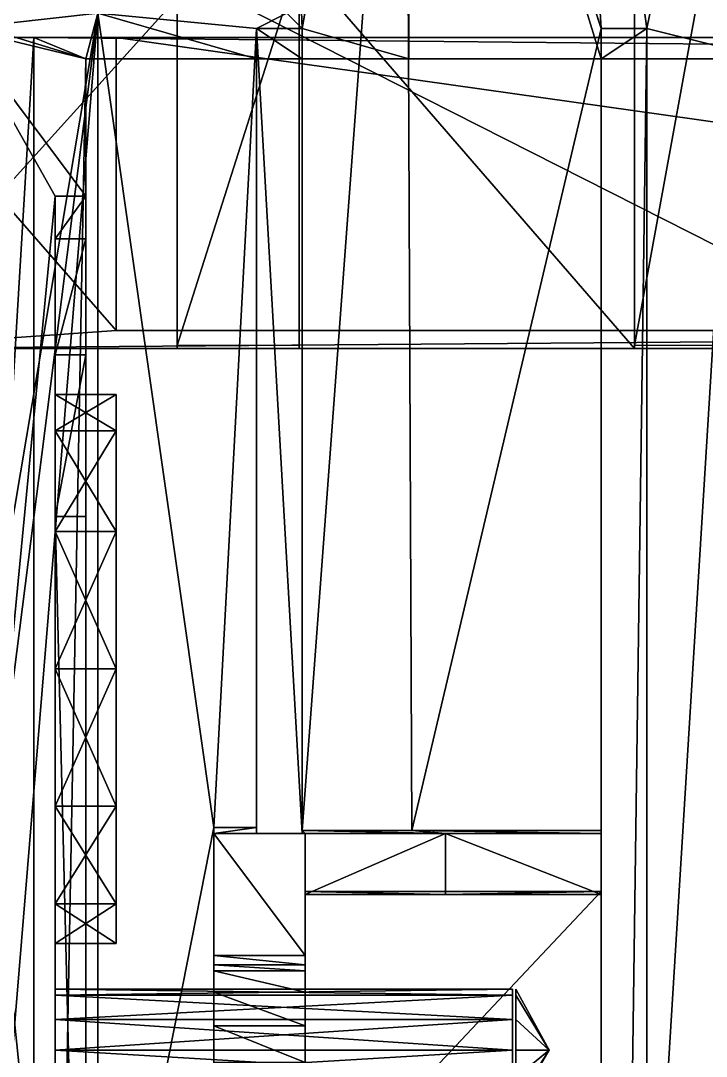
# Model space of a CAD drawing. Header units: metres. Extents: x -0.073 to 0.073, y -0.252 to 0.252.
# Drawn here: x -0.04571 to -0.03166, y 0.10769 to 0.12891 of the extents above; entities that cross this region are included whole.
import ezdxf

# ---------------------------------------------------------------- set-up
doc = ezdxf.new("R2010")
doc.units = ezdxf.units.M
for name, color, linetype in [('Object_0177', 9, 'CONTINUOUS'), ('Object_0196', 9, 'CONTINUOUS'), ('Object_0203', 9, 'CONTINUOUS'), ('Object_0216', 9, 'CONTINUOUS'), ('Object_0217', 9, 'CONTINUOUS'), ('Object_0241', 9, 'CONTINUOUS'), ('Object_0242', 9, 'CONTINUOUS'), ('Object_0304', 9, 'CONTINUOUS'), ('Object_0331', 9, 'CONTINUOUS'), ('Object_0344', 9, 'CONTINUOUS'), ('Object_0345', 9, 'CONTINUOUS'), ('Object_0346', 9, 'CONTINUOUS'), ('Object_0356', 9, 'CONTINUOUS'), ('Object_0411', 9, 'CONTINUOUS'), ('Object_0434', 9, 'CONTINUOUS'), ('Object_0487', 9, 'CONTINUOUS'), ('Object_0489', 9, 'CONTINUOUS'), ('Object_0490', 9, 'CONTINUOUS'), ('Object_0494', 9, 'CONTINUOUS'), ('Object_0495', 9, 'CONTINUOUS'), ('Object_0513', 9, 'CONTINUOUS'), ('Object_0532', 9, 'CONTINUOUS'), ('Object_0534', 9, 'CONTINUOUS'), ('Object_0548', 9, 'CONTINUOUS'), ('Object_0595', 9, 'CONTINUOUS'), ('Object_0596', 9, 'CONTINUOUS'), ('Object_0597', 9, 'CONTINUOUS'), ('Object_0620', 9, 'CONTINUOUS'), ('Object_0640', 9, 'CONTINUOUS'), ('Object_0641', 9, 'CONTINUOUS'), ('Object_0670', 9, 'CONTINUOUS'), ('Object_0686', 9, 'CONTINUOUS'), ('Object_0748', 9, 'CONTINUOUS'), ('Object_0749', 9, 'CONTINUOUS'), ('Object_0771', 9, 'CONTINUOUS'), ('Object_0787', 9, 'CONTINUOUS'), ('Object_0799', 9, 'CONTINUOUS'), ('Object_0820', 9, 'CONTINUOUS'), ('Object_0821', 9, 'CONTINUOUS'), ('Object_0856', 9, 'CONTINUOUS'), ('Object_0868', 9, 'CONTINUOUS'), ('Object_0875', 9, 'CONTINUOUS'), ('Object_0899', 9, 'CONTINUOUS'), ('Object_0917', 9, 'CONTINUOUS'), ('Object_0924', 9, 'CONTINUOUS'), ('Object_0937', 9, 'CONTINUOUS'), ('Object_0956', 9, 'CONTINUOUS'), ('Object_0968', 9, 'CONTINUOUS'), ('Object_0979', 9, 'CONTINUOUS'), ('Object_1017', 9, 'CONTINUOUS'), ('Object_1025', 9, 'CONTINUOUS'), ('Object_1045', 9, 'CONTINUOUS'), ('Object_1050', 9, 'CONTINUOUS')]:
    doc.layers.add(name, color=color, linetype=linetype)

msp = doc.modelspace()

# ---------------------------------------------------------------- linework, layer by layer
at = {"layer": 'Object_0177'}
for points in [[(-0.050375, 0.133875, 0.181312), (0.025312, 0.095563, 0.181312), (-0.031625, 0.134563, 0.181312)], [(-0.050375, 0.133875, 0.181312), (-0.067063, 0.105625, 0.181312), (0.025312, 0.095563, 0.181312)]]:
    msp.add_3dface(points, dxfattribs=at)
at = {"layer": 'Object_0196'}
for points in [[(-0.03775, 0.140938, 0.114), (-0.04025, 0.136563, 0.112438), (-0.039938, 0.12875, 0.112625)], [(-0.039938, 0.12875, 0.062375), (-0.04025, 0.129063, 0.062562), (-0.037813, 0.140938, 0.061)], [(-0.03775, 0.140938, 0.114), (-0.039938, 0.12875, 0.112625), (-0.03775, 0.128125, 0.114)], [(-0.039938, 0.112313, 0.062375), (-0.039938, 0.12875, 0.062375), (-0.037813, 0.140938, 0.061)], [(-0.037813, 0.140938, 0.061), (-0.037688, 0.112313, 0.061187), (-0.039938, 0.112313, 0.062375)], [(-0.034563, 0.140938, 0.059375), (-0.033813, 0.12875, 0.059063), (-0.037813, 0.140938, 0.061)], [(-0.037688, 0.112313, 0.061187), (-0.037813, 0.140938, 0.061), (-0.033813, 0.12875, 0.059063)], [(-0.03775, 0.128125, 0.114), (-0.033813, 0.128125, 0.115937), (-0.03775, 0.140938, 0.114)], [(-0.033813, 0.12875, 0.115937), (-0.03775, 0.140938, 0.114), (-0.033813, 0.128125, 0.115937)], [(-0.03775, 0.140938, 0.114), (-0.033813, 0.12875, 0.115937), (-0.034563, 0.140938, 0.115563)], [(-0.030375, 0.140938, 0.057938), (-0.032875, 0.12875, 0.05875), (-0.034563, 0.140938, 0.059375)], [(-0.033813, 0.12875, 0.059063), (-0.034563, 0.140938, 0.059375), (-0.032875, 0.12875, 0.05875)], [(-0.032875, 0.12875, 0.11625), (-0.034563, 0.140938, 0.115563), (-0.033813, 0.12875, 0.115937)], [(-0.034563, 0.140938, 0.115563), (-0.032875, 0.12875, 0.11625), (-0.030375, 0.140938, 0.117062)], [(-0.030375, 0.100313, 0.057938), (-0.032875, 0.100313, 0.05875), (-0.030375, 0.140938, 0.057938)], [(-0.032875, 0.12875, 0.05875), (-0.030375, 0.140938, 0.057938), (-0.032875, 0.100313, 0.05875)], [(-0.030375, 0.128125, 0.117062), (-0.030375, 0.140938, 0.117062), (-0.032875, 0.12875, 0.11625)], [(-0.04025, 0.129063, 0.112438), (-0.039938, 0.12875, 0.112625), (-0.04025, 0.136563, 0.112438)], [(-0.047437, 0.129063, 0.10525), (-0.044375, 0.128125, 0.108875), (-0.044125, 0.129063, 0.109125)], [(-0.044375, 0.128125, 0.108875), (-0.047437, 0.129063, 0.10525), (-0.046938, 0.12875, 0.105875)], [(-0.044125, 0.129063, 0.065875), (-0.046938, 0.12875, 0.069125), (-0.047437, 0.129063, 0.06975)], [(-0.04625, 0.112375, 0.06825), (-0.046938, 0.112375, 0.069125), (-0.044125, 0.129063, 0.065875)], [(-0.046938, 0.12875, 0.069125), (-0.044125, 0.129063, 0.065875), (-0.046938, 0.112375, 0.069125)], [(-0.04625, 0.103312, 0.06825), (-0.04625, 0.112375, 0.06825), (-0.044125, 0.129063, 0.065875)], [(-0.044125, 0.129063, 0.065875), (-0.044125, 0.100313, 0.065875), (-0.04625, 0.103312, 0.06825)], [(-0.044125, 0.128125, 0.109125), (-0.044125, 0.129063, 0.109125), (-0.044375, 0.128125, 0.108875)], [(-0.044125, 0.128125, 0.109125), (-0.040875, 0.128125, 0.111937), (-0.044125, 0.129063, 0.109125)], [(-0.040875, 0.12875, 0.111937), (-0.044125, 0.129063, 0.109125), (-0.040875, 0.128125, 0.111937)], [(-0.044125, 0.129063, 0.109125), (-0.040875, 0.12875, 0.111937), (-0.04025, 0.129063, 0.112438)], [(-0.044125, 0.129063, 0.065875), (-0.04025, 0.129063, 0.062562), (-0.040875, 0.12875, 0.063063)], [(-0.044125, 0.100313, 0.065875), (-0.044125, 0.129063, 0.065875), (-0.04175, 0.112375, 0.06375)], [(-0.040875, 0.12875, 0.063063), (-0.04175, 0.112375, 0.06375), (-0.044125, 0.129063, 0.065875)], [(-0.039938, 0.12875, 0.112625), (-0.04025, 0.129063, 0.112438), (-0.040875, 0.12875, 0.111937)], [(-0.04025, 0.129063, 0.062562), (-0.039938, 0.12875, 0.062375), (-0.040875, 0.12875, 0.063063)], [(-0.04625, 0.112375, 0.10675), (-0.045, 0.125313, 0.10825), (-0.046938, 0.12875, 0.105875)], [(-0.044375, 0.125313, 0.108875), (-0.046938, 0.12875, 0.105875), (-0.045, 0.125313, 0.10825)], [(-0.046938, 0.12875, 0.105875), (-0.044375, 0.125313, 0.108875), (-0.044375, 0.128125, 0.108875)], [(-0.04175, 0.112375, 0.06375), (-0.040875, 0.12875, 0.063063), (-0.040875, 0.112375, 0.063063)], [(-0.039938, 0.128125, 0.112625), (-0.03775, 0.128125, 0.114), (-0.039938, 0.12875, 0.112625)], [(-0.033813, 0.12875, 0.059063), (-0.033813, 0.112313, 0.059063), (-0.037688, 0.112313, 0.061187)], [(-0.032875, 0.12875, 0.11625), (-0.032875, 0.128125, 0.11625), (-0.030375, 0.128125, 0.117062)], [(-0.045, 0.125313, 0.10825), (-0.04625, 0.112375, 0.10675), (-0.045, 0.100313, 0.10825)], [(-0.04625, 0.103312, 0.10675), (-0.045, 0.100313, 0.10825), (-0.04625, 0.112375, 0.10675)], [(-0.04175, 0.103312, 0.06375), (-0.044125, 0.100313, 0.065875), (-0.04175, 0.112375, 0.06375)]]:
    msp.add_3dface(points, dxfattribs=at)
at = {"layer": 'Object_0203'}
for points in [[(-0.04375, 0.122562, 0.138312), (-0.04375, 0.122562, 0.133312), (-0.04375, 0.128563, 0.138312)], [(-0.04375, 0.128563, 0.133312), (-0.04375, 0.128563, 0.138312), (-0.04375, 0.122562, 0.133312)]]:
    msp.add_3dface(points, dxfattribs=at)
at = {"layer": 'Object_0216'}
for points in [[(-0.040875, 0.12875, 0.055812), (-0.040875, 0.12875, 0.063063), (-0.039938, 0.12875, 0.055812)], [(-0.039938, 0.12875, 0.062375), (-0.039938, 0.12875, 0.055812), (-0.040875, 0.12875, 0.063063)]]:
    msp.add_3dface(points, dxfattribs=at)
at = {"layer": 'Object_0217'}
for points in [[(-0.039938, 0.11225, 0.055812), (-0.039938, 0.12875, 0.055812), (-0.039938, 0.112313, 0.062375)], [(-0.039938, 0.12875, 0.062375), (-0.039938, 0.112313, 0.062375), (-0.039938, 0.12875, 0.055812)]]:
    msp.add_3dface(points, dxfattribs=at)
at = {"layer": 'Object_0241'}
for points in [[(-0.033125, 0.12225, 0.14), (-0.031375, 0.131875, 0.1435), (-0.030625, 0.12225, 0.14)], [(-0.031375, 0.131875, 0.1435), (-0.033125, 0.12225, 0.14), (-0.033125, 0.131625, 0.143438)]]:
    msp.add_3dface(points, dxfattribs=at)
at = {"layer": 'Object_0242'}
msp.add_3dface([(-0.033125, 0.131625, 0.143438), (-0.033125, 0.122188, 0.14), (-0.033125, 0.122188, 0.143438)], dxfattribs=at)
at = {"layer": 'Object_0304'}
for points in [[(-0.040875, 0.11225, 0.055812), (-0.040875, 0.12875, 0.055812), (-0.039938, 0.11225, 0.055812)], [(-0.039938, 0.12875, 0.055812), (-0.039938, 0.11225, 0.055812), (-0.040875, 0.12875, 0.055812)]]:
    msp.add_3dface(points, dxfattribs=at)
at = {"layer": 'Object_0331'}
for points in [[(-0.00125, 0.122562, 0.138312), (-0.00125, 0.122562, 0.133312), (-0.04375, 0.122562, 0.138312)], [(-0.04375, 0.122562, 0.133312), (-0.04375, 0.122562, 0.138312), (-0.00125, 0.122562, 0.133312)]]:
    msp.add_3dface(points, dxfattribs=at)
at = {"layer": 'Object_0344'}
for points in [[(-0.04175, 0.112375, 0.06375), (-0.040875, 0.112375, 0.063063), (-0.04175, 0.11225, 0.055312)], [(-0.040875, 0.11225, 0.055812), (-0.04175, 0.11225, 0.055312), (-0.040875, 0.112375, 0.063063)], [(-0.04175, 0.11225, 0.055312), (-0.040875, 0.11225, 0.055812), (-0.039875, 0.11225, 0.055312)], [(-0.039938, 0.11225, 0.055812), (-0.039875, 0.11225, 0.055312), (-0.040875, 0.11225, 0.055812)], [(-0.039938, 0.112313, 0.062375), (-0.039875, 0.11225, 0.056563), (-0.039938, 0.11225, 0.055812)], [(-0.039875, 0.11225, 0.056563), (-0.039938, 0.112313, 0.062375), (-0.037, 0.11225, 0.058437)], [(-0.037688, 0.112313, 0.061187), (-0.037, 0.11225, 0.058437), (-0.039938, 0.112313, 0.062375)], [(-0.039875, 0.11225, 0.055312), (-0.039938, 0.11225, 0.055812), (-0.039875, 0.11225, 0.056563)], [(-0.037, 0.11225, 0.058437), (-0.037688, 0.112313, 0.061187), (-0.033813, 0.11225, 0.058437)], [(-0.033813, 0.112313, 0.059063), (-0.033813, 0.11225, 0.058437), (-0.037688, 0.112313, 0.061187)]]:
    msp.add_3dface(points, dxfattribs=at)
at = {"layer": 'Object_0345'}
for points in [[(-0.040875, 0.112375, 0.063063), (-0.040875, 0.12875, 0.063063), (-0.040875, 0.11225, 0.055812)], [(-0.040875, 0.12875, 0.055812), (-0.040875, 0.11225, 0.055812), (-0.040875, 0.12875, 0.063063)]]:
    msp.add_3dface(points, dxfattribs=at)
at = {"layer": 'Object_0346'}
for points in [[(-0.04175, 0.11225, 0.055312), (-0.04175, 0.10975, 0.055312), (-0.04175, 0.112375, 0.06375)], [(-0.04175, 0.109563, 0.058813), (-0.04175, 0.112375, 0.06375), (-0.04175, 0.10975, 0.055312)], [(-0.04175, 0.112375, 0.06375), (-0.04175, 0.109563, 0.058813), (-0.04175, 0.109437, 0.059562)], [(-0.04175, 0.109437, 0.059562), (-0.04175, 0.109, 0.060188), (-0.04175, 0.112375, 0.06375)], [(-0.04175, 0.108312, 0.060563), (-0.04175, 0.112375, 0.06375), (-0.04175, 0.109, 0.060188)], [(-0.04175, 0.112375, 0.06375), (-0.04175, 0.108312, 0.060563), (-0.04175, 0.103312, 0.06375)], [(-0.04175, 0.107563, 0.060625), (-0.04175, 0.103312, 0.06375), (-0.04175, 0.108312, 0.060563)]]:
    msp.add_3dface(points, dxfattribs=at)
at = {"layer": 'Object_0356'}
for points in [[(-0.035563, 0.109063, 0.11625), (-0.035563, 0.108938, 0.115625), (-0.034875, 0.107812, 0.11625)], [(-0.035563, 0.108938, 0.116813), (-0.035563, 0.109063, 0.11625), (-0.034875, 0.107812, 0.11625)], [(-0.034875, 0.107812, 0.11625), (-0.035563, 0.108438, 0.117312), (-0.035563, 0.108938, 0.116813)], [(-0.034875, 0.107812, 0.11625), (-0.035563, 0.108938, 0.115625), (-0.035563, 0.108438, 0.115125)], [(-0.035563, 0.107812, 0.117437), (-0.035563, 0.108438, 0.117312), (-0.034875, 0.107812, 0.11625)], [(-0.035563, 0.108438, 0.115125), (-0.035563, 0.107812, 0.115), (-0.034875, 0.107812, 0.11625)], [(-0.034875, 0.107812, 0.11625), (-0.035563, 0.10725, 0.115125), (-0.035563, 0.10675, 0.115625)], [(-0.035563, 0.107812, 0.115), (-0.035563, 0.10725, 0.115125), (-0.034875, 0.107812, 0.11625)], [(-0.034875, 0.107812, 0.11625), (-0.035563, 0.10675, 0.116813), (-0.035563, 0.10725, 0.117312)], [(-0.035563, 0.106625, 0.11625), (-0.035563, 0.10675, 0.116813), (-0.034875, 0.107812, 0.11625)], [(-0.035563, 0.10675, 0.115625), (-0.035563, 0.106625, 0.11625), (-0.034875, 0.107812, 0.11625)], [(-0.035563, 0.10725, 0.117312), (-0.035563, 0.107812, 0.117437), (-0.034875, 0.107812, 0.11625)]]:
    msp.add_3dface(points, dxfattribs=at)
at = {"layer": 'Object_0411'}
for points in [[(-0.04375, 0.128563, 0.138312), (-0.049, 0.128563, 0.138312), (-0.04375, 0.122562, 0.138312)], [(-0.049, 0.122188, 0.138312), (-0.04375, 0.122562, 0.138312), (-0.049, 0.128563, 0.138312)], [(-0.04375, 0.122562, 0.138312), (-0.049, 0.122188, 0.138312), (-0.00125, 0.122562, 0.138312)], [(0.004062, 0.122188, 0.138312), (-0.00125, 0.122562, 0.138312), (-0.049, 0.122188, 0.138312)]]:
    msp.add_3dface(points, dxfattribs=at)
at = {"layer": 'Object_0434'}
msp.add_3dface([(-0.0425, 0.129375, 0.142625), (-0.0425, 0.122188, 0.14), (-0.0425, 0.122188, 0.142625)], dxfattribs=at)
at = {"layer": 'Object_0487'}
for points in [[(-0.045, 0.100313, 0.10825), (-0.045, 0.107812, 0.115), (-0.045, 0.125313, 0.10825)], [(-0.045, 0.108438, 0.115125), (-0.045, 0.125313, 0.10825), (-0.045, 0.107812, 0.115)], [(-0.045, 0.115625, 0.113125), (-0.045, 0.125313, 0.10825), (-0.045, 0.112813, 0.113875)], [(-0.045, 0.108438, 0.115125), (-0.045, 0.112813, 0.113875), (-0.045, 0.125313, 0.10825)], [(-0.045, 0.115625, 0.113125), (-0.045, 0.118438, 0.113875), (-0.045, 0.125313, 0.10825)], [(-0.045, 0.1205, 0.115937), (-0.045, 0.125313, 0.10825), (-0.045, 0.118438, 0.113875)], [(-0.045, 0.125313, 0.10825), (-0.045, 0.1205, 0.115937), (-0.045, 0.125313, 0.119063)], [(-0.045, 0.12125, 0.118687), (-0.045, 0.125313, 0.119063), (-0.045, 0.1205, 0.115937)], [(-0.045, 0.125313, 0.119063), (-0.045, 0.12125, 0.118687), (-0.045, 0.124438, 0.122313)], [(-0.045, 0.1205, 0.121562), (-0.045, 0.124438, 0.122313), (-0.045, 0.12125, 0.118687)], [(-0.045, 0.124438, 0.122313), (-0.045, 0.1205, 0.121562), (-0.045, 0.122062, 0.124688)], [(-0.045, 0.118438, 0.123563), (-0.045, 0.122062, 0.124688), (-0.045, 0.1205, 0.121562)], [(-0.045, 0.122062, 0.124688), (-0.045, 0.118438, 0.123563), (-0.045, 0.11875, 0.125625)], [(-0.045, 0.100313, 0.121063), (-0.045, 0.098625, 0.12275), (-0.045, 0.11875, 0.125625)], [(-0.045, 0.11875, 0.125625), (-0.045, 0.098625, 0.12275), (-0.045, 0.0935, 0.125625)], [(-0.045, 0.115625, 0.124375), (-0.045, 0.11875, 0.125625), (-0.045, 0.118438, 0.123563)], [(-0.045, 0.11875, 0.125625), (-0.045, 0.115625, 0.124375), (-0.045, 0.100313, 0.121063)], [(-0.045, 0.112813, 0.123563), (-0.045, 0.100313, 0.121063), (-0.045, 0.115625, 0.124375)], [(-0.045, 0.112813, 0.113875), (-0.045, 0.108438, 0.115125), (-0.045, 0.110813, 0.115937)], [(-0.045, 0.100313, 0.121063), (-0.045, 0.112813, 0.123563), (-0.045, 0.100938, 0.11875)], [(-0.045, 0.110813, 0.121562), (-0.045, 0.100938, 0.11875), (-0.045, 0.112813, 0.123563)], [(-0.045, 0.108938, 0.115625), (-0.045, 0.109063, 0.11625), (-0.045, 0.110813, 0.121562)], [(-0.045, 0.109063, 0.11625), (-0.045, 0.108938, 0.116813), (-0.045, 0.110813, 0.121562)], [(-0.045, 0.108438, 0.117312), (-0.045, 0.110813, 0.121562), (-0.045, 0.108938, 0.116813)], [(-0.045, 0.110813, 0.121562), (-0.045, 0.108438, 0.117312), (-0.045, 0.107812, 0.117437)], [(-0.045, 0.108938, 0.115625), (-0.045, 0.110813, 0.115937), (-0.045, 0.108438, 0.115125)], [(-0.045, 0.110813, 0.115937), (-0.045, 0.108938, 0.115625), (-0.045, 0.11, 0.11875)], [(-0.045, 0.110813, 0.121562), (-0.045, 0.11, 0.11875), (-0.045, 0.108938, 0.115625)], [(-0.045, 0.100938, 0.11875), (-0.045, 0.110813, 0.121562), (-0.045, 0.10725, 0.117312)], [(-0.045, 0.107812, 0.117437), (-0.045, 0.10725, 0.117312), (-0.045, 0.110813, 0.121562)], [(-0.045, 0.100313, 0.10825), (-0.045, 0.10725, 0.115125), (-0.045, 0.107812, 0.115)]]:
    msp.add_3dface(points, dxfattribs=at)
at = {"layer": 'Object_0489'}
for points in [[(-0.045, 0.125313, 0.119063), (-0.044375, 0.125313, 0.119063), (-0.045, 0.125313, 0.10825)], [(-0.044375, 0.125313, 0.108875), (-0.045, 0.125313, 0.10825), (-0.044375, 0.125313, 0.119063)]]:
    msp.add_3dface(points, dxfattribs=at)
at = {"layer": 'Object_0490'}
for points in [[(-0.045438, 0.071063, 0.136437), (-0.049, 0.069187, 0.136437), (-0.045438, 0.128563, 0.136437)], [(-0.049, 0.128563, 0.136437), (-0.045438, 0.128563, 0.136437), (-0.049, 0.069187, 0.136437)]]:
    msp.add_3dface(points, dxfattribs=at)
at = {"layer": 'Object_0494'}
for points in [[(-0.04175, 0.10975, 0.055312), (-0.04175, 0.11225, 0.055312), (-0.039875, 0.10975, 0.055312)], [(-0.039875, 0.11225, 0.055312), (-0.039875, 0.10975, 0.055312), (-0.04175, 0.11225, 0.055312)]]:
    msp.add_3dface(points, dxfattribs=at)
at = {"layer": 'Object_0495'}
for points in [[(-0.039875, 0.11225, 0.055312), (-0.039875, 0.11225, 0.056563), (-0.039875, 0.10975, 0.055312)], [(-0.039875, 0.111, 0.056625), (-0.039875, 0.10975, 0.055312), (-0.039875, 0.11225, 0.056563)], [(-0.039875, 0.111062, 0.062375), (-0.039875, 0.109563, 0.058813), (-0.039875, 0.111, 0.056625)], [(-0.039875, 0.109563, 0.058813), (-0.039875, 0.111062, 0.062375), (-0.039875, 0.109437, 0.059562)], [(-0.039875, 0.109, 0.060188), (-0.039875, 0.109437, 0.059562), (-0.039875, 0.111062, 0.062375)], [(-0.039875, 0.104625, 0.062375), (-0.039875, 0.107563, 0.060625), (-0.039875, 0.111062, 0.062375)], [(-0.039875, 0.108312, 0.060563), (-0.039875, 0.111062, 0.062375), (-0.039875, 0.107563, 0.060625)], [(-0.039875, 0.111062, 0.062375), (-0.039875, 0.108312, 0.060563), (-0.039875, 0.109, 0.060188)], [(-0.039875, 0.10975, 0.055312), (-0.039875, 0.111, 0.056625), (-0.039875, 0.109563, 0.058813)]]:
    msp.add_3dface(points, dxfattribs=at)
at = {"layer": 'Object_0513'}
for points in [[(-0.049, 0.122188, 0.14175), (-0.049063, 0.136313, 0.141687), (-0.0425, 0.129375, 0.142625)], [(-0.033125, 0.122188, 0.143438), (-0.04, 0.130125, 0.142875), (-0.033125, 0.131625, 0.143438)], [(-0.04, 0.130125, 0.142875), (-0.033125, 0.122188, 0.143438), (-0.04, 0.122188, 0.142875)], [(-0.0425, 0.129375, 0.142625), (-0.0425, 0.122188, 0.142625), (-0.049, 0.122188, 0.14175)]]:
    msp.add_3dface(points, dxfattribs=at)
at = {"layer": 'Object_0532'}
for points in [[(-0.00125, 0.128563, 0.133312), (-0.04375, 0.128563, 0.133312), (-0.00125, 0.122562, 0.133312)], [(-0.04375, 0.122562, 0.133312), (-0.00125, 0.122562, 0.133312), (-0.04375, 0.128563, 0.133312)]]:
    msp.add_3dface(points, dxfattribs=at)
at = {"layer": 'Object_0534'}
for points in [[(-0.039938, 0.12875, 0.119188), (-0.040875, 0.12875, 0.119188), (-0.039938, 0.128125, 0.119188)], [(-0.040875, 0.128125, 0.119188), (-0.039938, 0.128125, 0.119188), (-0.040875, 0.12875, 0.119188)]]:
    msp.add_3dface(points, dxfattribs=at)
at = {"layer": 'Object_0548'}
for points in [[(-0.032875, 0.12875, 0.05875), (-0.032875, 0.12875, 0.0525), (-0.033813, 0.12875, 0.059063)], [(-0.033813, 0.12875, 0.0525), (-0.033813, 0.12875, 0.059063), (-0.032875, 0.12875, 0.0525)]]:
    msp.add_3dface(points, dxfattribs=at)
at = {"layer": 'Object_0595'}
for points in [[(-0.044375, 0.125313, 0.119063), (-0.045, 0.124438, 0.122313), (-0.044375, 0.124438, 0.122313)], [(-0.045, 0.124438, 0.122313), (-0.044375, 0.125313, 0.119063), (-0.045, 0.125313, 0.119063)], [(-0.044375, 0.124438, 0.122313), (-0.045, 0.122062, 0.124688), (-0.044375, 0.122062, 0.124688)], [(-0.045, 0.122062, 0.124688), (-0.044375, 0.124438, 0.122313), (-0.045, 0.124438, 0.122313)], [(-0.045, 0.11875, 0.125625), (-0.044375, 0.11875, 0.125625), (-0.044375, 0.122062, 0.124688)], [(-0.045, 0.11875, 0.125625), (-0.044375, 0.122062, 0.124688), (-0.045, 0.122062, 0.124688)]]:
    msp.add_3dface(points, dxfattribs=at)
at = {"layer": 'Object_0596'}
for points in [[(-0.044375, 0.11875, 0.125625), (-0.045, 0.11875, 0.125625), (-0.044375, 0.0935, 0.125625)], [(-0.045, 0.0935, 0.125625), (-0.044375, 0.0935, 0.125625), (-0.045, 0.11875, 0.125625)]]:
    msp.add_3dface(points, dxfattribs=at)
at = {"layer": 'Object_0597'}
for points in [[(-0.045, 0.109063, 0.11625), (-0.035625, 0.108938, 0.116813), (-0.045, 0.108938, 0.116813)], [(-0.035625, 0.108938, 0.116813), (-0.045, 0.109063, 0.11625), (-0.035625, 0.109063, 0.11625)], [(-0.045, 0.108938, 0.115625), (-0.035625, 0.109063, 0.11625), (-0.045, 0.109063, 0.11625)], [(-0.035625, 0.109063, 0.11625), (-0.045, 0.108938, 0.115625), (-0.035625, 0.108938, 0.115625)], [(-0.045, 0.108938, 0.116813), (-0.035625, 0.108438, 0.117312), (-0.045, 0.108438, 0.117312)], [(-0.035625, 0.108438, 0.117312), (-0.045, 0.108938, 0.116813), (-0.035625, 0.108938, 0.116813)], [(-0.045, 0.108438, 0.115125), (-0.035625, 0.108938, 0.115625), (-0.045, 0.108938, 0.115625)], [(-0.035625, 0.108938, 0.115625), (-0.045, 0.108438, 0.115125), (-0.035625, 0.108438, 0.115125)], [(-0.045, 0.108438, 0.117312), (-0.035625, 0.107812, 0.117437), (-0.045, 0.107812, 0.117437)], [(-0.035625, 0.107812, 0.117437), (-0.045, 0.108438, 0.117312), (-0.035625, 0.108438, 0.117312)], [(-0.045, 0.107812, 0.115), (-0.035625, 0.108438, 0.115125), (-0.045, 0.108438, 0.115125)], [(-0.035625, 0.108438, 0.115125), (-0.045, 0.107812, 0.115), (-0.035625, 0.107812, 0.115)], [(-0.035625, 0.10725, 0.117312), (-0.045, 0.107812, 0.117437), (-0.035625, 0.107812, 0.117437)], [(-0.045, 0.10725, 0.115125), (-0.035625, 0.107812, 0.115), (-0.045, 0.107812, 0.115)], [(-0.035625, 0.107812, 0.115), (-0.045, 0.10725, 0.115125), (-0.035625, 0.10725, 0.115125)], [(-0.045, 0.107812, 0.117437), (-0.035625, 0.10725, 0.117312), (-0.045, 0.10725, 0.117312)]]:
    msp.add_3dface(points, dxfattribs=at)
at = {"layer": 'Object_0620'}
for points in [[(-0.04375, 0.12125, 0.118687), (-0.045, 0.1205, 0.115937), (-0.04375, 0.1205, 0.115937)], [(-0.045, 0.1205, 0.115937), (-0.04375, 0.12125, 0.118687), (-0.045, 0.12125, 0.118687)], [(-0.04375, 0.1205, 0.121562), (-0.045, 0.12125, 0.118687), (-0.04375, 0.12125, 0.118687)], [(-0.045, 0.12125, 0.118687), (-0.04375, 0.1205, 0.121562), (-0.045, 0.1205, 0.121562)], [(-0.04375, 0.1205, 0.115937), (-0.045, 0.118438, 0.113875), (-0.04375, 0.118438, 0.113875)], [(-0.045, 0.118438, 0.113875), (-0.04375, 0.1205, 0.115937), (-0.045, 0.1205, 0.115937)], [(-0.04375, 0.118438, 0.123563), (-0.045, 0.1205, 0.121562), (-0.04375, 0.1205, 0.121562)], [(-0.045, 0.1205, 0.121562), (-0.04375, 0.118438, 0.123563), (-0.045, 0.118438, 0.123563)], [(-0.04375, 0.118438, 0.113875), (-0.045, 0.115625, 0.113125), (-0.04375, 0.115625, 0.113125)], [(-0.045, 0.115625, 0.113125), (-0.04375, 0.118438, 0.113875), (-0.045, 0.118438, 0.113875)], [(-0.04375, 0.115625, 0.124375), (-0.045, 0.118438, 0.123563), (-0.04375, 0.118438, 0.123563)], [(-0.045, 0.118438, 0.123563), (-0.04375, 0.115625, 0.124375), (-0.045, 0.115625, 0.124375)], [(-0.045, 0.112813, 0.113875), (-0.04375, 0.115625, 0.113125), (-0.045, 0.115625, 0.113125)], [(-0.04375, 0.112813, 0.123563), (-0.045, 0.115625, 0.124375), (-0.04375, 0.115625, 0.124375)], [(-0.045, 0.115625, 0.124375), (-0.04375, 0.112813, 0.123563), (-0.045, 0.112813, 0.123563)], [(-0.04375, 0.115625, 0.113125), (-0.045, 0.112813, 0.113875), (-0.04375, 0.112813, 0.113875)], [(-0.04375, 0.110813, 0.121562), (-0.045, 0.112813, 0.123563), (-0.04375, 0.112813, 0.123563)], [(-0.045, 0.112813, 0.123563), (-0.04375, 0.110813, 0.121562), (-0.045, 0.110813, 0.121562)], [(-0.04375, 0.112813, 0.113875), (-0.045, 0.110813, 0.115937), (-0.04375, 0.110813, 0.115937)], [(-0.045, 0.110813, 0.115937), (-0.04375, 0.112813, 0.113875), (-0.045, 0.112813, 0.113875)], [(-0.04375, 0.11, 0.11875), (-0.045, 0.110813, 0.121562), (-0.04375, 0.110813, 0.121562)], [(-0.045, 0.110813, 0.121562), (-0.04375, 0.11, 0.11875), (-0.045, 0.11, 0.11875)], [(-0.04375, 0.110813, 0.115937), (-0.045, 0.11, 0.11875), (-0.04375, 0.11, 0.11875)], [(-0.045, 0.11, 0.11875), (-0.04375, 0.110813, 0.115937), (-0.045, 0.110813, 0.115937)]]:
    msp.add_3dface(points, dxfattribs=at)
at = {"layer": 'Object_0640'}
for points in [[(-0.040875, 0.128125, 0.119188), (-0.044375, 0.128125, 0.13), (-0.039938, 0.128125, 0.119188)], [(-0.033813, 0.128125, 0.1225), (-0.039938, 0.128125, 0.119188), (-0.044375, 0.128125, 0.13)], [(-0.044375, 0.128125, 0.13), (-0.026438, 0.128125, 0.124062), (-0.033813, 0.128125, 0.1225)], [(-0.026438, 0.128125, 0.124062), (-0.044375, 0.128125, 0.13), (-0.018563, 0.128125, 0.124062)], [(-0.000625, 0.128125, 0.13), (-0.018563, 0.128125, 0.124062), (-0.044375, 0.128125, 0.13)], [(-0.040875, 0.128125, 0.119188), (-0.040875, 0.128125, 0.111937), (-0.044375, 0.128125, 0.13)], [(-0.044125, 0.128125, 0.109125), (-0.044375, 0.128125, 0.13), (-0.040875, 0.128125, 0.111937)], [(-0.044375, 0.128125, 0.13), (-0.044125, 0.128125, 0.109125), (-0.044375, 0.128125, 0.108875)], [(-0.03775, 0.128125, 0.114), (-0.039938, 0.128125, 0.112625), (-0.039938, 0.128125, 0.119188)], [(-0.03775, 0.128125, 0.114), (-0.039938, 0.128125, 0.119188), (-0.033813, 0.128125, 0.115937)], [(-0.039938, 0.128125, 0.119188), (-0.033813, 0.128125, 0.1225), (-0.033813, 0.128125, 0.115937)], [(-0.032875, 0.128125, 0.1225), (-0.033813, 0.128125, 0.1225), (-0.026438, 0.128125, 0.124062)], [(-0.026438, 0.128125, 0.124062), (-0.026438, 0.128125, 0.117813), (-0.032875, 0.128125, 0.1225)], [(-0.030375, 0.128125, 0.117062), (-0.032875, 0.128125, 0.1225), (-0.026438, 0.128125, 0.117813)], [(-0.032875, 0.128125, 0.1225), (-0.030375, 0.128125, 0.117062), (-0.032875, 0.128125, 0.11625)]]:
    msp.add_3dface(points, dxfattribs=at)
at = {"layer": 'Object_0641'}
for points in [[(-0.040875, 0.12875, 0.119188), (-0.040875, 0.12875, 0.111937), (-0.040875, 0.128125, 0.119188)], [(-0.040875, 0.128125, 0.111937), (-0.040875, 0.128125, 0.119188), (-0.040875, 0.12875, 0.111937)]]:
    msp.add_3dface(points, dxfattribs=at)
at = {"layer": 'Object_0670'}
for points in [[(-0.049, 0.122188, 0.14175), (-0.0425, 0.122188, 0.142625), (-0.049, 0.122188, 0.138312)], [(-0.0425, 0.122188, 0.14), (-0.049, 0.122188, 0.138312), (-0.0425, 0.122188, 0.142625)], [(-0.049, 0.122188, 0.138312), (-0.0425, 0.122188, 0.14), (-0.04, 0.122188, 0.14)], [(-0.04, 0.122188, 0.14), (-0.033125, 0.122188, 0.14), (-0.049, 0.122188, 0.138312)], [(0.004062, 0.122188, 0.138312), (-0.049, 0.122188, 0.138312), (-0.033125, 0.122188, 0.14)], [(-0.04, 0.122188, 0.142875), (-0.033125, 0.122188, 0.143438), (-0.04, 0.122188, 0.14)], [(-0.033125, 0.122188, 0.14), (-0.04, 0.122188, 0.14), (-0.033125, 0.122188, 0.143438)], [(-0.033125, 0.122188, 0.14), (-0.030625, 0.122188, 0.14), (0.004062, 0.122188, 0.138312)]]:
    msp.add_3dface(points, dxfattribs=at)
at = {"layer": 'Object_0686'}
for points in [[(0.000437, 0.128563, 0.13), (-0.000625, 0.128125, 0.13), (-0.045438, 0.128563, 0.13)], [(-0.044375, 0.128125, 0.13), (-0.045438, 0.128563, 0.13), (-0.000625, 0.128125, 0.13)], [(-0.045438, 0.128563, 0.13), (-0.044375, 0.128125, 0.13), (-0.045438, 0.071063, 0.13)], [(-0.044375, 0.084375, 0.13), (-0.045438, 0.071063, 0.13), (-0.044375, 0.128125, 0.13)]]:
    msp.add_3dface(points, dxfattribs=at)
at = {"layer": 'Object_0748'}
msp.add_3dface([(-0.04, 0.122188, 0.142875), (-0.04, 0.122188, 0.14), (-0.04, 0.130125, 0.142875)], dxfattribs=at)
at = {"layer": 'Object_0749'}
for points in [[(-0.04, 0.12225, 0.14), (-0.0425, 0.12225, 0.14), (-0.04, 0.130125, 0.142875)], [(-0.0425, 0.129375, 0.142625), (-0.04, 0.130125, 0.142875), (-0.0425, 0.12225, 0.14)]]:
    msp.add_3dface(points, dxfattribs=at)
at = {"layer": 'Object_0771'}
for points in [[(-0.032875, 0.060625, 0.0525), (-0.033813, 0.060625, 0.0525), (-0.032875, 0.12875, 0.0525)], [(-0.033813, 0.12875, 0.0525), (-0.032875, 0.12875, 0.0525), (-0.033813, 0.060625, 0.0525)]]:
    msp.add_3dface(points, dxfattribs=at)
at = {"layer": 'Object_0787'}
for points in [[(-0.032875, 0.12875, 0.0525), (-0.032875, 0.100313, 0.05875), (-0.032875, 0.060625, 0.0525)], [(-0.032875, 0.100313, 0.05875), (-0.032875, 0.12875, 0.0525), (-0.032875, 0.12875, 0.05875)]]:
    msp.add_3dface(points, dxfattribs=at)
at = {"layer": 'Object_0799'}
for points in [[(-0.032875, 0.128125, 0.1225), (-0.032875, 0.12875, 0.1225), (-0.033813, 0.128125, 0.1225)], [(-0.033813, 0.12875, 0.1225), (-0.033813, 0.128125, 0.1225), (-0.032875, 0.12875, 0.1225)]]:
    msp.add_3dface(points, dxfattribs=at)
at = {"layer": 'Object_0820'}
for points in [[(-0.04375, 0.1205, 0.121562), (-0.04375, 0.12125, 0.118687), (-0.04375, 0.118438, 0.123563)], [(-0.04375, 0.1205, 0.115937), (-0.04375, 0.118438, 0.123563), (-0.04375, 0.12125, 0.118687)], [(-0.04375, 0.1205, 0.115937), (-0.04375, 0.112813, 0.123563), (-0.04375, 0.118438, 0.123563)], [(-0.04375, 0.112813, 0.123563), (-0.04375, 0.1205, 0.115937), (-0.04375, 0.110813, 0.121562)], [(-0.04375, 0.118438, 0.113875), (-0.04375, 0.110813, 0.121562), (-0.04375, 0.1205, 0.115937)], [(-0.04375, 0.118438, 0.113875), (-0.04375, 0.115625, 0.113125), (-0.04375, 0.112813, 0.113875)], [(-0.04375, 0.115625, 0.124375), (-0.04375, 0.118438, 0.123563), (-0.04375, 0.112813, 0.123563)], [(-0.04375, 0.110813, 0.121562), (-0.04375, 0.118438, 0.113875), (-0.04375, 0.110813, 0.115937)], [(-0.04375, 0.112813, 0.113875), (-0.04375, 0.110813, 0.115937), (-0.04375, 0.118438, 0.113875)], [(-0.04375, 0.110813, 0.115937), (-0.04375, 0.11, 0.11875), (-0.04375, 0.110813, 0.121562)]]:
    msp.add_3dface(points, dxfattribs=at)
at = {"layer": 'Object_0821'}
for points in [[(-0.045438, 0.071063, 0.13), (-0.045438, 0.071063, 0.136437), (-0.045438, 0.128563, 0.13)], [(-0.045438, 0.128563, 0.136437), (-0.045438, 0.128563, 0.13), (-0.045438, 0.071063, 0.136437)]]:
    msp.add_3dface(points, dxfattribs=at)
at = {"layer": 'Object_0856'}
for points in [[(-0.040875, 0.12875, 0.111937), (-0.040875, 0.12875, 0.119188), (-0.039938, 0.12875, 0.112625)], [(-0.039938, 0.12875, 0.119188), (-0.039938, 0.12875, 0.112625), (-0.040875, 0.12875, 0.119188)]]:
    msp.add_3dface(points, dxfattribs=at)
at = {"layer": 'Object_0868'}
for points in [[(-0.04175, 0.109563, 0.058813), (-0.039875, 0.109563, 0.058813), (-0.039875, 0.109437, 0.059562)], [(-0.04175, 0.109563, 0.058813), (-0.039875, 0.109437, 0.059562), (-0.04175, 0.109437, 0.059562)], [(-0.039875, 0.109, 0.060188), (-0.04175, 0.109437, 0.059562), (-0.039875, 0.109437, 0.059562)], [(-0.04175, 0.109437, 0.059562), (-0.039875, 0.109, 0.060188), (-0.04175, 0.109, 0.060188)], [(-0.039875, 0.108312, 0.060563), (-0.04175, 0.109, 0.060188), (-0.039875, 0.109, 0.060188)], [(-0.04175, 0.109, 0.060188), (-0.039875, 0.108312, 0.060563), (-0.04175, 0.108312, 0.060563)], [(-0.039875, 0.107563, 0.060625), (-0.04175, 0.108312, 0.060563), (-0.039875, 0.108312, 0.060563)], [(-0.04175, 0.108312, 0.060563), (-0.039875, 0.107563, 0.060625), (-0.04175, 0.107563, 0.060625)]]:
    msp.add_3dface(points, dxfattribs=at)
at = {"layer": 'Object_0875'}
for points in [[(-0.032875, 0.128125, 0.11625), (-0.032875, 0.12875, 0.11625), (-0.032875, 0.128125, 0.1225)], [(-0.032875, 0.12875, 0.1225), (-0.032875, 0.128125, 0.1225), (-0.032875, 0.12875, 0.11625)]]:
    msp.add_3dface(points, dxfattribs=at)
at = {"layer": 'Object_0899'}
for points in [[(-0.039875, 0.111062, 0.062375), (-0.033813, 0.111062, 0.059063), (-0.039875, 0.104625, 0.062375)], [(-0.033813, 0.104688, 0.059063), (-0.039875, 0.104625, 0.062375), (-0.033813, 0.111062, 0.059063)]]:
    msp.add_3dface(points, dxfattribs=at)
at = {"layer": 'Object_0917'}
for points in [[(-0.037, 0.111, 0.058437), (-0.037, 0.11225, 0.058437), (-0.033813, 0.111, 0.058437)], [(-0.033813, 0.11225, 0.058437), (-0.033813, 0.111, 0.058437), (-0.037, 0.11225, 0.058437)]]:
    msp.add_3dface(points, dxfattribs=at)
at = {"layer": 'Object_0924'}
for points in [[(-0.033813, 0.103438, 0.05825), (-0.033813, 0.104688, 0.058312), (-0.033813, 0.12875, 0.0525)], [(-0.033813, 0.112313, 0.059063), (-0.033813, 0.12875, 0.059063), (-0.033813, 0.11225, 0.058437)], [(-0.033813, 0.12875, 0.0525), (-0.033813, 0.11225, 0.058437), (-0.033813, 0.12875, 0.059063)], [(-0.033813, 0.11225, 0.058437), (-0.033813, 0.12875, 0.0525), (-0.033813, 0.111, 0.058437)], [(-0.033813, 0.104688, 0.058312), (-0.033813, 0.111, 0.058437), (-0.033813, 0.12875, 0.0525)], [(-0.033813, 0.12875, 0.0525), (-0.033813, 0.078438, 0.058312), (-0.033813, 0.103438, 0.05825)], [(-0.033813, 0.078438, 0.058312), (-0.033813, 0.12875, 0.0525), (-0.033813, 0.077188, 0.05825)], [(-0.033813, 0.060625, 0.0525), (-0.033813, 0.077188, 0.05825), (-0.033813, 0.12875, 0.0525)], [(-0.033813, 0.111, 0.058437), (-0.033813, 0.104688, 0.058312), (-0.033813, 0.111062, 0.059063)], [(-0.033813, 0.104688, 0.059063), (-0.033813, 0.111062, 0.059063), (-0.033813, 0.104688, 0.058312)]]:
    msp.add_3dface(points, dxfattribs=at)
at = {"layer": 'Object_0937'}
for points in [[(-0.044375, 0.128125, 0.108875), (-0.044375, 0.125313, 0.108875), (-0.044375, 0.128125, 0.13)], [(-0.044375, 0.125313, 0.119063), (-0.044375, 0.128125, 0.13), (-0.044375, 0.125313, 0.108875)], [(-0.044375, 0.128125, 0.13), (-0.044375, 0.125313, 0.119063), (-0.044375, 0.124438, 0.122313)], [(-0.044375, 0.124438, 0.122313), (-0.044375, 0.122062, 0.124688), (-0.044375, 0.128125, 0.13)], [(-0.044375, 0.11875, 0.125625), (-0.044375, 0.128125, 0.13), (-0.044375, 0.122062, 0.124688)], [(-0.044375, 0.128125, 0.13), (-0.044375, 0.11875, 0.125625), (-0.044375, 0.084375, 0.13)], [(-0.044375, 0.0935, 0.125625), (-0.044375, 0.084375, 0.13), (-0.044375, 0.11875, 0.125625)]]:
    msp.add_3dface(points, dxfattribs=at)
at = {"layer": 'Object_0956'}
for points in [[(-0.032875, 0.12875, 0.1225), (-0.032875, 0.12875, 0.11625), (-0.033813, 0.12875, 0.1225)], [(-0.033813, 0.12875, 0.115937), (-0.033813, 0.12875, 0.1225), (-0.032875, 0.12875, 0.11625)]]:
    msp.add_3dface(points, dxfattribs=at)
at = {"layer": 'Object_0968'}
for points in [[(-0.037, 0.111, 0.058437), (-0.039875, 0.111, 0.056625), (-0.037, 0.11225, 0.058437)], [(-0.039875, 0.11225, 0.056563), (-0.037, 0.11225, 0.058437), (-0.039875, 0.111, 0.056625)]]:
    msp.add_3dface(points, dxfattribs=at)
at = {"layer": 'Object_0979'}
for points in [[(-0.04375, 0.128563, 0.138312), (-0.045438, 0.128563, 0.136437), (-0.049, 0.128563, 0.138312)], [(-0.049, 0.128563, 0.136437), (-0.049, 0.128563, 0.138312), (-0.045438, 0.128563, 0.136437)], [(-0.045438, 0.128563, 0.13), (-0.04375, 0.128563, 0.133312), (0.000437, 0.128563, 0.13)], [(-0.04375, 0.128563, 0.133312), (-0.045438, 0.128563, 0.13), (-0.04375, 0.128563, 0.138312)], [(-0.045438, 0.128563, 0.136437), (-0.04375, 0.128563, 0.138312), (-0.045438, 0.128563, 0.13)], [(-0.00125, 0.128563, 0.133312), (0.000437, 0.128563, 0.13), (-0.04375, 0.128563, 0.133312)]]:
    msp.add_3dface(points, dxfattribs=at)
at = {"layer": 'Object_1017'}
for points in [[(-0.039875, 0.111062, 0.062375), (-0.037, 0.111, 0.058437), (-0.033813, 0.111062, 0.059063)], [(-0.037, 0.111, 0.058437), (-0.039875, 0.111062, 0.062375), (-0.039875, 0.111, 0.056625)], [(-0.033813, 0.111, 0.058437), (-0.033813, 0.111062, 0.059063), (-0.037, 0.111, 0.058437)]]:
    msp.add_3dface(points, dxfattribs=at)
at = {"layer": 'Object_1025'}
for points in [[(-0.04175, 0.109563, 0.058813), (-0.04175, 0.10975, 0.055312), (-0.039875, 0.109563, 0.058813)], [(-0.039875, 0.10975, 0.055312), (-0.039875, 0.109563, 0.058813), (-0.04175, 0.10975, 0.055312)]]:
    msp.add_3dface(points, dxfattribs=at)
at = {"layer": 'Object_1045'}
for points in [[(-0.033813, 0.128125, 0.1225), (-0.033813, 0.12875, 0.1225), (-0.033813, 0.128125, 0.115937)], [(-0.033813, 0.12875, 0.115937), (-0.033813, 0.128125, 0.115937), (-0.033813, 0.12875, 0.1225)]]:
    msp.add_3dface(points, dxfattribs=at)
at = {"layer": 'Object_1050'}
for points in [[(-0.039938, 0.12875, 0.112625), (-0.039938, 0.12875, 0.119188), (-0.039938, 0.128125, 0.112625)], [(-0.039938, 0.128125, 0.119188), (-0.039938, 0.128125, 0.112625), (-0.039938, 0.12875, 0.119188)]]:
    msp.add_3dface(points, dxfattribs=at)

doc.saveas('drawing.dxf')
